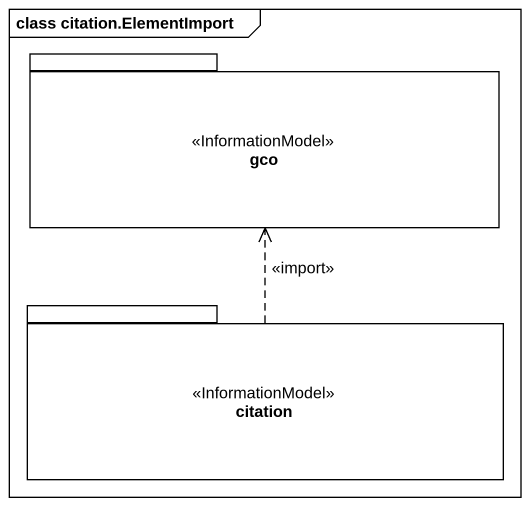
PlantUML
@startuml
mainframe class citation.ElementImport
package gco <<InformationModel>> {
}
package citation <<InformationModel>> {
}
citation .up.> gco : <<import>>
@enduml
